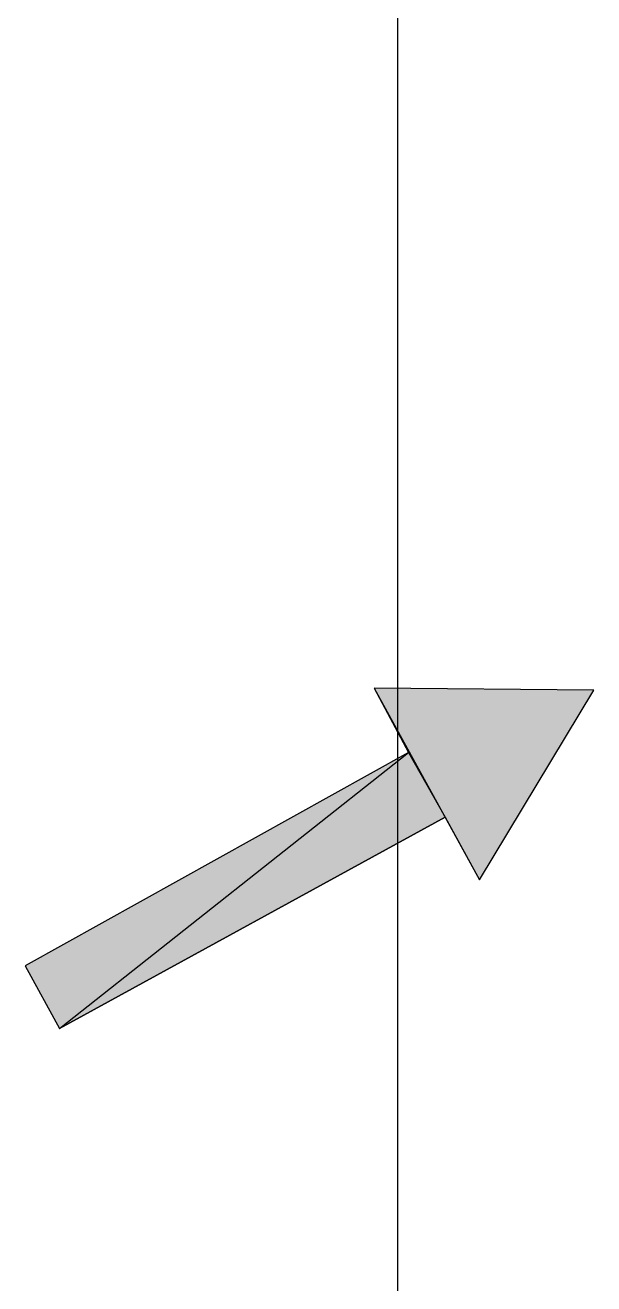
# Model space of a CAD drawing. Header units: millimetres. Extents: x 2273 to 2522, y 1034 to 1187.
# Drawn here: x 2484.865 to 2485.642, y 1100.083 to 1101.802 of the extents above; entities that cross this region are included whole.
import ezdxf

# ---------------------------------------------------------------- set-up
doc = ezdxf.new("R2010")
doc.units = ezdxf.units.MM
doc.linetypes.add('DASHED', pattern=[19.05, 12.7, -6.35])
doc.layers.add('LAYER8', color=8, linetype='Continuous')

msp = doc.modelspace()

# ---------------------------------------------------------------- hatches: boundary and pattern name
at = {"layer": 'LAYER8', "linetype": 'Continuous'}
for points in [[(2485.6417, 1100.8938), (2485.3417, 1100.8967), (2485.4858, 1100.635)], [(2484.9123, 1100.432), (2485.3888, 1100.8085), (2484.8652, 1100.5173), (2484.9123, 1100.432), (2485.3888, 1100.8085), (2485.4388, 1100.7203)]]:
    msp.add_hatch(color=0, dxfattribs=at).paths.add_polyline_path(points)

# ---------------------------------------------------------------- linework, layer by layer
at = {"layer": 'LAYER8', "linetype": 'DASHED'}
msp.add_line((2485.374, 1099.7762), (2485.374, 1103.1262), dxfattribs=at)
at = {"layer": 'LAYER8', "color": 0, "linetype": 'Continuous'}
for points in [[(2485.3417, 1100.8967), (2485.3888, 1100.8085), (2484.8652, 1100.5173), (2484.9123, 1100.432), (2485.4388, 1100.7203), (2485.4858, 1100.635), (2485.6417, 1100.8938), (2485.3417, 1100.8967)], [(2485.6417, 1100.8938), (2485.3417, 1100.8967), (2485.4858, 1100.635), (2485.6417, 1100.8938)], [(2484.8652, 1100.5173), (2484.9123, 1100.432), (2485.3888, 1100.8085), (2484.8652, 1100.5173)], [(2484.9123, 1100.432), (2485.3888, 1100.8085), (2485.4388, 1100.7203), (2484.9123, 1100.432)]]:
    msp.add_lwpolyline(points, dxfattribs=at)

doc.saveas('drawing.dxf')
